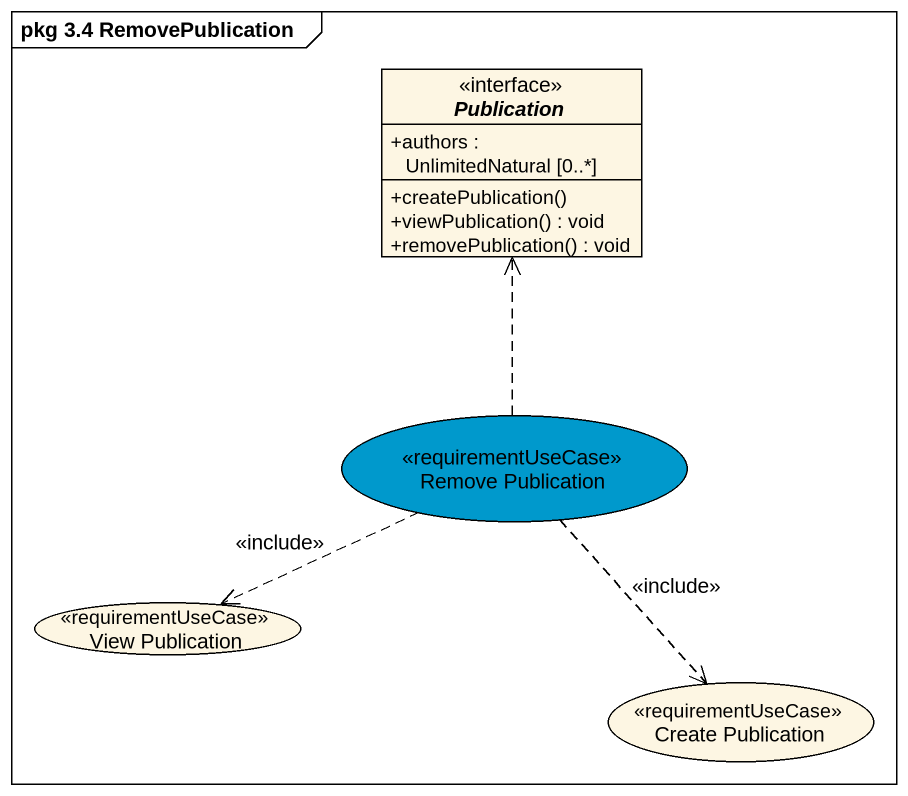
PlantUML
@startuml
mainframe pkg 3.4 RemovePublication
allowmixing
hide circle
hide empty members
skinparam classAttributeIconSize 0
interface Publication {
  +authors : UnlimitedNatural [0..*]
  +createPublication()
  +viewPublication() : void
  +removePublication() : void
}
usecase "Remove Publication" as Remove_Publication <<requirementUseCase>> #0099CC
usecase "View Publication" as View_Publication <<requirementUseCase>>
usecase "Create Publication" as Create_Publication <<requirementUseCase>>
Remove_Publication .up.> Publication
Remove_Publication .left.> View_Publication : <<include>>
Remove_Publication ..> Create_Publication : <<include>>
@enduml
